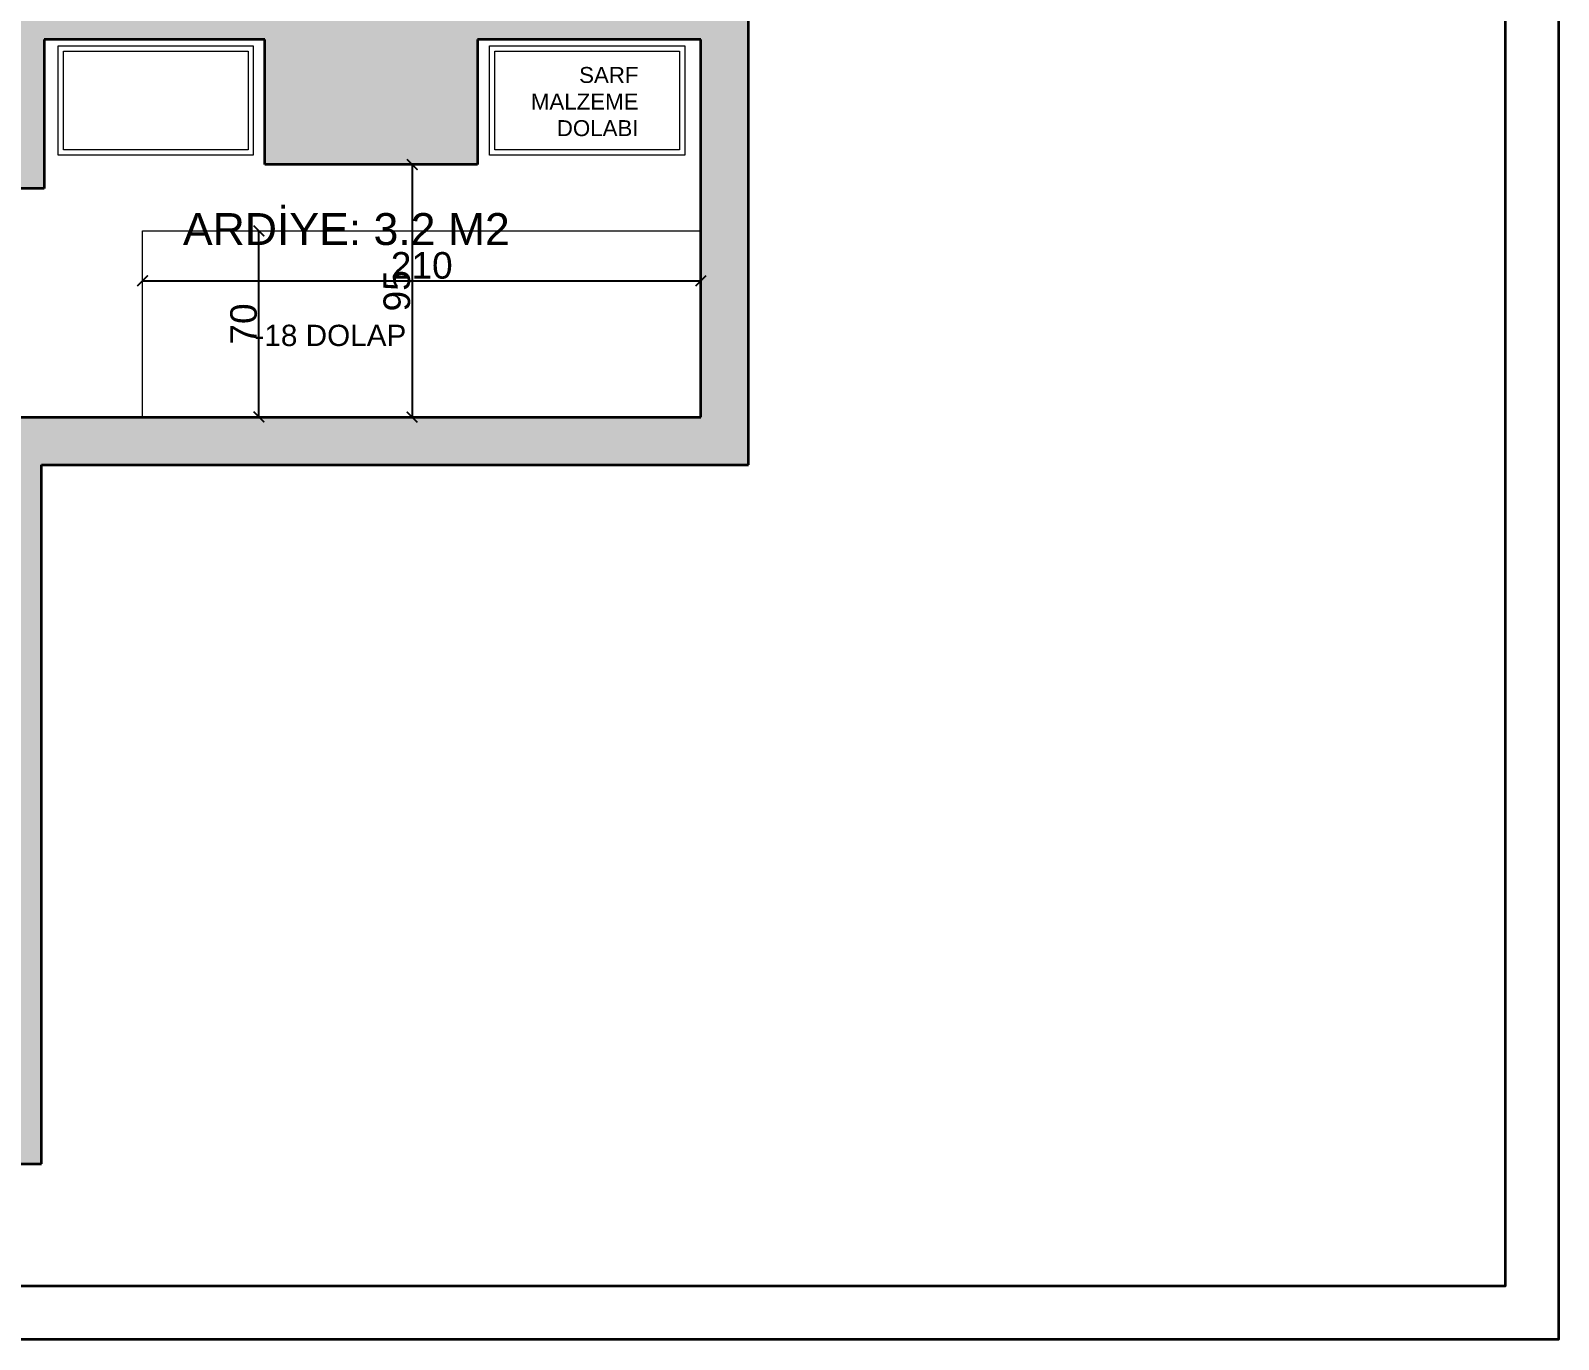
# Model space of a CAD drawing. Header units: millimetres. Extents: x 44201 to 173522, y 14677 to 20075.
# Drawn here: x 172947 to 173522, y 14677 to 15170 of the extents above; entities that cross this region are included whole.
import ezdxf

# ---------------------------------------------------------------- set-up
doc = ezdxf.new("R2010")
doc.units = ezdxf.units.MM
for name, color, linetype, lineweight in [('duvar', 7, 'Continuous', 35), ('tefriş', 252, 'Continuous', 13), ('ölçüler', 143, 'Continuous', 5)]:
    doc.layers.add(name, color=color, linetype=linetype, lineweight=lineweight)
doc.layers.add('MUTFAK EKİPMAN', color=150, linetype='Continuous')
doc.layers.add('yazi', color=74, linetype='Continuous')
doc.styles.get("Standard").update_dxf_attribs({"font": 'Arial.ttf'})
doc.dimstyles.new('ISO-25', dxfattribs={"dimtxt": 10, "dimasz": 4, "dimexe": 1.25, "dimexo": 0.625, "dimtad": 1, "dimtxsty": 'Standard', "dimblk": 'ARCHTICK', "dimcen": 2.5, "dimse1": 1, "dimse2": 1, "dimadec": 0, "dimazin": 0, "dimtfac": 1, "dimtmove": 0, "dimatfit": 3, "dimldrblk": 'ARCHTICK', "dimfxl": 1, "dimarcsym": 0})

# ---------------------------------------------------------------- blocks, each defined once
blk = doc.blocks.new('_ArchTick')
at = {"color": 0, "linetype": 'ByBlock', "const_width": 0.15}
blk.add_lwpolyline([(-0.5, -0.5), (0.5, 0.5)], dxfattribs=at)
blk = doc.blocks.new('*D414')
at = {"layer": 'Defpoints', "color": 0, "transparency": 16777216}
for p in [(173082.66, 15119.52), (173082.66, 15024.52), (173090.79, 15024.52)]:
    blk.add_point(p, dxfattribs=at)
at = {"layer": 'ölçüler', "color": 0, "lineweight": -2, "transparency": 16777216}
blk.add_line((173090.79, 15119.52), (173090.79, 15024.52), dxfattribs=at)
at = {"layer": 'ölçüler', "color": 0, "lineweight": -2, "transparency": 16777216, "xscale": 4, "yscale": 4, "zscale": 4}
for p, rotation in [((173090.79, 15119.52), 90), ((173090.79, 15024.52), 270)]:
    blk.add_blockref('_ArchTick', p, dxfattribs=dict(at, rotation=rotation))
at = {"layer": 'ölçüler', "color": 0, "transparency": 16777216, "insert": (173085.06, 15072.02), "char_height": 10, "attachment_point": 5, "rotation": 90}
blk.add_mtext('95', dxfattribs=at)
blk = doc.blocks.new('*D423')
at = {"layer": 'Defpoints', "color": 0, "transparency": 16777216}
for p in [(173027.94, 15094.52), (173033.14, 15094.52), (173027.94, 15024.52)]:
    blk.add_point(p, dxfattribs=at)
at = {"layer": 'ölçüler', "color": 0, "lineweight": -2, "transparency": 16777216}
blk.add_line((173033.14, 15024.52), (173033.14, 15094.52), dxfattribs=at)
at = {"layer": 'ölçüler', "color": 0, "lineweight": -2, "transparency": 16777216, "xscale": 4, "yscale": 4, "zscale": 4}
for p, rotation in [((173033.14, 15094.52), 90), ((173033.14, 15024.52), 270)]:
    blk.add_blockref('_ArchTick', p, dxfattribs=dict(at, rotation=rotation))
at = {"layer": 'ölçüler', "color": 0, "transparency": 16777216, "insert": (173027.41, 15059.52), "char_height": 10, "attachment_point": 5, "rotation": 90}
blk.add_mtext('70', dxfattribs=at)
blk = doc.blocks.new('*D424')
at = {"layer": 'Defpoints', "color": 0, "transparency": 16777216}
for p in [(172989.39, 15081.39), (173199.39, 15081.39), (173199.39, 15075.79)]:
    blk.add_point(p, dxfattribs=at)
at = {"layer": 'ölçüler', "color": 0, "lineweight": -2, "transparency": 16777216}
blk.add_line((172989.39, 15075.79), (173199.39, 15075.79), dxfattribs=at)
at = {"layer": 'ölçüler', "color": 0, "lineweight": -2, "transparency": 16777216, "xscale": 4, "yscale": 4, "zscale": 4, "rotation": 180}
blk.add_blockref('_ArchTick', (172989.39, 15075.79), dxfattribs=at)
at = {"layer": 'ölçüler', "color": 0, "lineweight": -2, "transparency": 16777216, "xscale": 4, "yscale": 4, "zscale": 4}
blk.add_blockref('_ArchTick', (173199.39, 15075.79), dxfattribs=at)
at = {"layer": 'ölçüler', "color": 0, "transparency": 16777216, "insert": (173094.39, 15081.52), "char_height": 10, "attachment_point": 5}
blk.add_mtext('210', dxfattribs=at)

msp = doc.modelspace()

# ---------------------------------------------------------------- hatches: boundary and pattern name
at = {"layer": 'duvar'}
h = msp.add_hatch(color=251, dxfattribs=at)
h.dxf.hatch_style = 1
h.paths.add_polyline_path([(172483.391, 15660.522), (172466.391, 15660.522), (172466.391, 15445.522), (172483.391, 15445.522)])
h.paths.add_polyline_path([(172524.391, 15180.522), (172483.391, 15180.522), (172483.391, 15260.522), (172466.391, 15260.522), (172466.391, 15039.522), (172484.391, 15039.522), (172484.391, 15119.522), (172524.391, 15119.522), (172524.391, 15165.522)])
h.paths.add_polyline_path([(172951.391, 15006.522), (173217.391, 15006.522), (173217.391, 15184.522), (173156.391, 15184.522), (173138.391, 15184.522), (172934.391, 15184.522), (172934.391, 15110.522), (172952.391, 15110.522), (172952.391, 15166.522), (173035.391, 15166.522), (173035.391, 15119.522), (173115.391, 15119.522), (173115.391, 15166.522), (173199.391, 15166.522), (173199.391, 15024.522), (172989.391, 15024.522), (172933.391, 15024.522), (172933.391, 14761.522), (172484.391, 14761.522), (172484.391, 14865.522), (172466.391, 14865.522), (172466.391, 14743.522), (172951.391, 14743.522)])

# ---------------------------------------------------------------- linework, layer by layer
for p, q in [((173217.391, 15006.522), (173217.391, 15184.522)), ((173035.391, 15166.522), (172952.391, 15166.522)), ((172952.391, 15166.522), (172952.391, 15110.522)), ((173035.391, 15119.522), (173035.391, 15166.522)), ((173199.391, 15166.522), (173115.391, 15166.522)), ((173115.391, 15166.522), (173115.391, 15119.522)), ((173199.391, 15024.522), (173199.391, 15166.522)), ((173115.391, 15119.522), (173035.391, 15119.522)), ((172952.391, 15110.522), (172934.391, 15110.522)), ((172933.391, 15024.522), (173199.391, 15024.522)), ((172951.391, 14743.522), (172951.391, 15006.522)), ((172951.391, 15006.522), (173217.391, 15006.522)), ((172466.391, 14743.522), (172951.391, 14743.522))]:
    msp.add_line(p, q, dxfattribs=at)
for points in [[(172197.415, 17551.435), (173522.092, 17551.435), (173522.092, 14677.411), (172197.415, 14677.411)], [(172217.415, 17531.435), (173502.092, 17531.435), (173502.092, 14697.411), (172217.415, 14697.411)]]:
    msp.add_lwpolyline(points, close=True, dxfattribs=at)
at = {"layer": 'tefriş'}
msp.add_lwpolyline([(172989.391, 15094.522), (173199.391, 15094.522), (173199.391, 15024.522), (172989.391, 15024.522)], close=True, dxfattribs=at)
at = {"layer": 'ölçüler'}
for points in [[(172957.58, 15164.186), (173031.029, 15164.186), (173031.029, 15123.071), (172957.58, 15123.071)], [(172959.58, 15162.186), (173029.029, 15162.186), (173029.029, 15125.071), (172959.58, 15125.071)], [(173119.921, 15164.186), (173193.37, 15164.186), (173193.37, 15123.071), (173119.921, 15123.071)], [(173121.921, 15162.186), (173191.37, 15162.186), (173191.37, 15125.071), (173121.921, 15125.071)]]:
    msp.add_lwpolyline(points, close=True, dxfattribs=at)

# ---------------------------------------------------------------- texts
at = {"layer": 'MUTFAK EKİPMAN', "insert": (173004.553, 15101.255), "char_height": 12, "attachment_point": 1}
msp.add_mtext_dynamic_manual_height_columns('{\\C7;ARDİYE: 3.2 M2}', width=302.39646, gutter_width=12.5, heights=[0], dxfattribs=at)
at = {"layer": 'yazi', "lineweight": 25, "attachment_point": 3}
for s, insert, char_height in [('SARF\\PMALZEME\\PDOLABI', (173175.969, 15156.235), 6), ('-18 DOLAP', (173088.599, 15059.242), 8)]:
    msp.add_mtext_dynamic_manual_height_columns(s, width=229.03839, gutter_width=12.5, heights=[0], dxfattribs=dict(at, insert=insert, char_height=char_height))

# ---------------------------------------------------------------- dimensions: what is measured, and where the dimension line sits
at = {"layer": 'ölçüler'}
for p1, p2, distance, picture, middle in [((173082.658, 15119.522), (173082.658, 15024.522), 8.134, '*D414', (173085.061, 15072.022)), ((173027.939, 15024.522), (173027.939, 15094.522), -5.205, '*D423', (173027.412, 15059.522)), ((172989.391, 15081.39), (173199.391, 15081.39), -5.602, '*D424', (173094.391, 15081.518))]:
    dim = msp.add_aligned_dim(p1=p1, p2=p2, distance=distance, dimstyle='ISO-25', dxfattribs=at)
    dim.commit()
    dim.dimension.update_dxf_attribs({"geometry": picture, "text_midpoint": middle})

doc.saveas('drawing.dxf')
